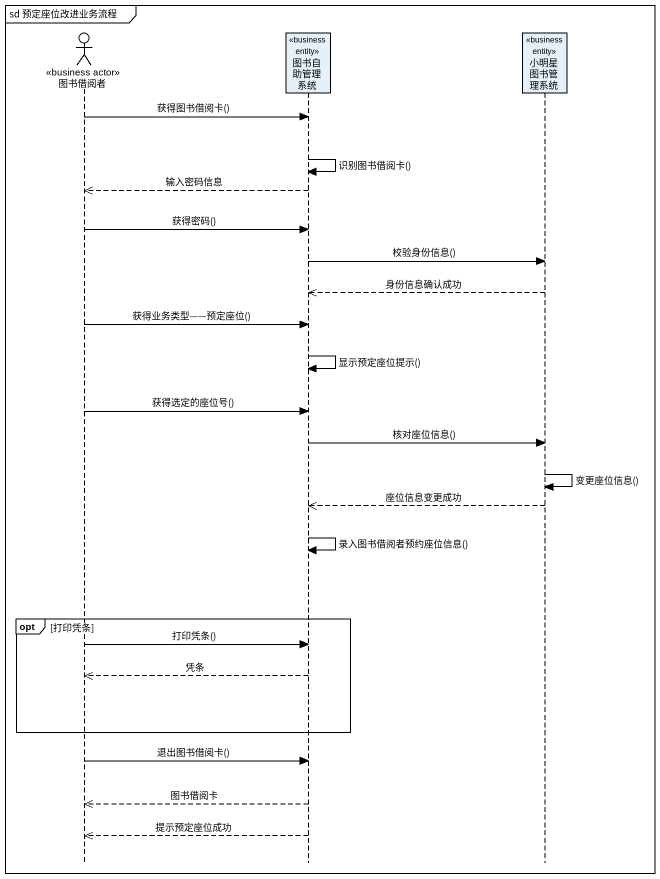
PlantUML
@startuml
mainframe sd 预定座位改进业务流程
hide footbox
actor 图书借阅者 <<business actor>>
participant 图书自助管理系统 <<business entity>>
participant 小明星图书管理系统 <<business entity>>

图书借阅者 -> 图书自助管理系统 : 获得图书借阅卡()
图书自助管理系统 -> 图书自助管理系统 : 识别图书借阅卡()
图书自助管理系统 -->> 图书借阅者 : 输入密码信息
图书借阅者 -> 图书自助管理系统 : 获得密码()
图书自助管理系统 -> 小明星图书管理系统 : 校验身份信息()
小明星图书管理系统 -->> 图书自助管理系统 : 身份信息确认成功
图书借阅者 -> 图书自助管理系统 : 获得业务类型——预定座位()
图书自助管理系统 -> 图书自助管理系统 : 显示预定座位提示()
图书借阅者 -> 图书自助管理系统 : 获得选定的座位号()
图书自助管理系统 -> 小明星图书管理系统 : 核对座位信息()
小明星图书管理系统 -> 小明星图书管理系统 : 变更座位信息()
小明星图书管理系统 -->> 图书自助管理系统 : 座位信息变更成功
图书自助管理系统 -> 图书自助管理系统 : 录入图书借阅者预约座位信息()
opt 打印凭条
  图书借阅者 -> 图书自助管理系统 : 打印凭条()
  图书自助管理系统 -->> 图书借阅者 : 凭条
end
图书借阅者 -> 图书自助管理系统 : 退出图书借阅卡()
图书自助管理系统 -->> 图书借阅者 : 图书借阅卡
图书自助管理系统 -->> 图书借阅者 : 提示预定座位成功
@enduml
